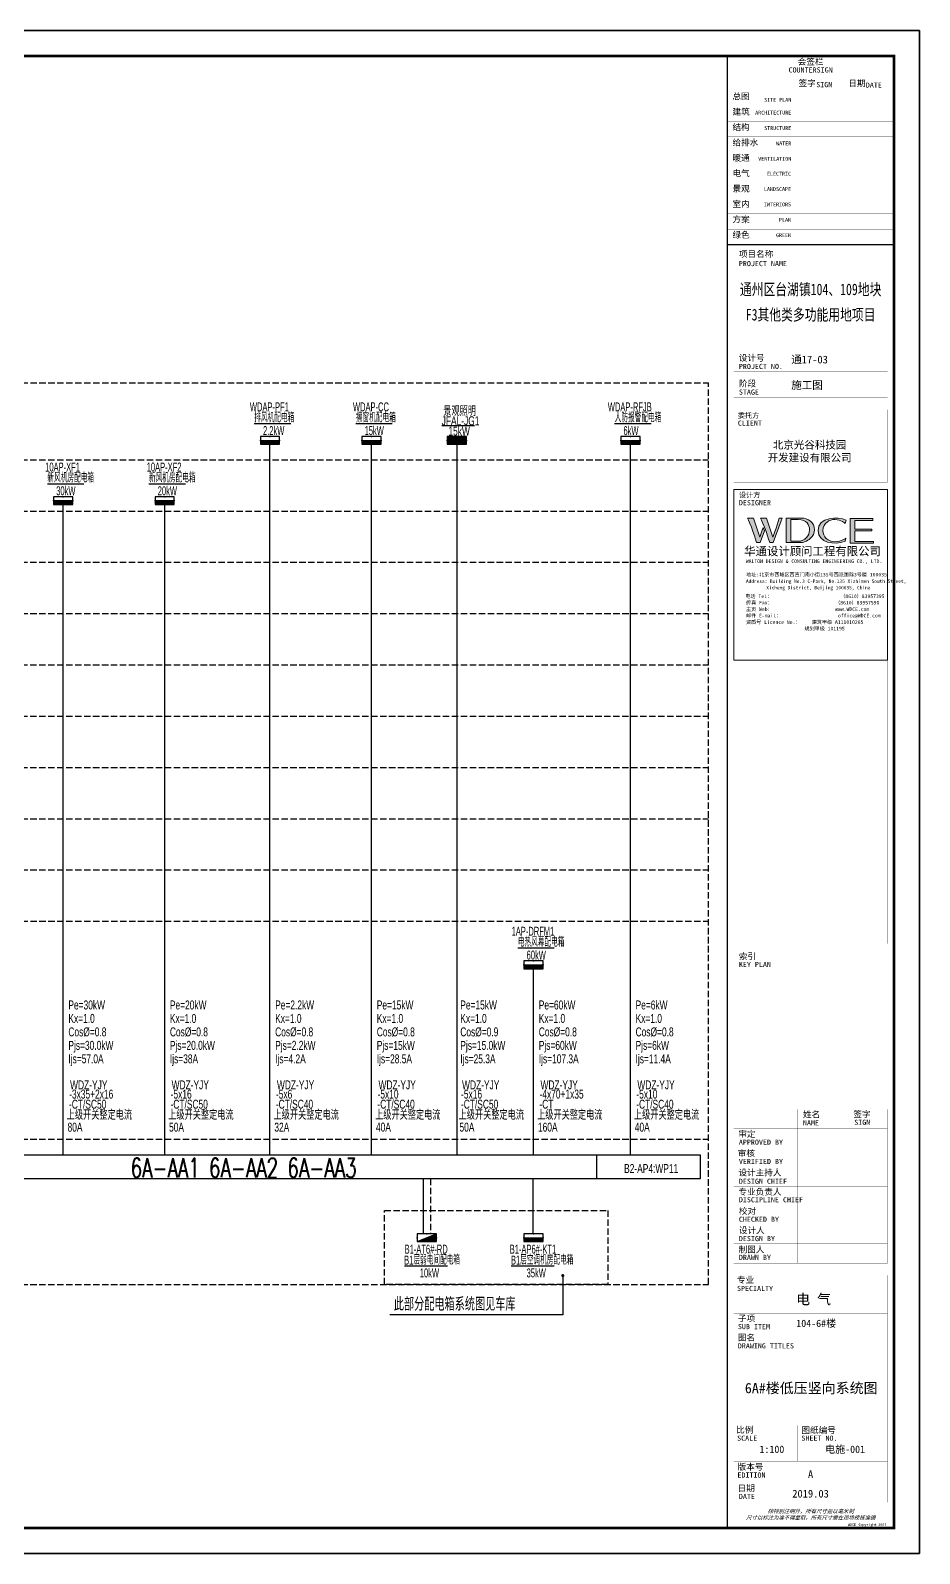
# Model space of a CAD drawing. Extents: x -127004 to 341119, y -13158 to 456864.
# Drawn here: x -15979 to 18714, y 246361 to 305761 of the extents above; entities that cross this region are included whole.
import ezdxf
from ezdxf.enums import TextEntityAlignment as Align

# ---------------------------------------------------------------- set-up
doc = ezdxf.new("R2010")
doc.units = 0
doc.header["$LTSCALE"] = 1000
doc.linetypes.add('DASH', pattern=[0.35, 0.25, -0.1])
doc.layers.get('0').update_dxf_attribs({"linetype": 'CONTINUOUS'})
doc.layers.get('Defpoints').update_dxf_attribs({"linetype": 'CONTINUOUS'})
for name, color, linetype in [('DIM-箱柜', 3, 'CONTINUOUS'), ('EL-SYSTEM', 4, 'CONTINUOUS'), ('ELEC-text', 7, 'CONTINUOUS'), ('EQUIP-箱柜', 3, 'CONTINUOUS'), ('SL', 6, 'CONTINUOUS'), ('TEL_TEXT', 3, 'CONTINUOUS'), ('TEL_TITLE', 7, 'CONTINUOUS'), ('WIRE-照明', 1, 'CONTINUOUS'), ('内审意见修改', 2, 'CONTINUOUS'), ('字', 7, 'CONTINUOUS')]:
    doc.layers.add(name, color=color, linetype=linetype)
doc.layers.add('内审要求修改2.10', color=6, linetype='CONTINUOUS', plot=False)
doc.styles.add('_COMPLEX', font='ros.shx', dxfattribs={"width": 0.6, "bigfont": 'jd.shx'})
doc.styles.add('_TCH_LABEL', font='COMPLEX', dxfattribs={"bigfont": 'GBCBIG'})
doc.styles.add('_TEL_DIM', font='ROMANS2', dxfattribs={"width": 0.8, "height": 3.5, "bigfont": 'HZDF2'})
doc.styles.add('EL-STANDARD', font='ROMANS2', dxfattribs={"width": 0.7, "bigfont": 'HZDF2'})
doc.styles.add('JD', font='ros.shx', dxfattribs={"width": 0.8, "height": 600, "bigfont": 'hztxt.shx'})
doc.styles.add('华文细黑', font='STXIHEI.TTF')
doc.styles.add('图签信息$0$hwxh', font='STXIHEI.TTF')
doc.styles.add('图签信息$0$华文细黑', font='STXIHEI.TTF', dxfattribs={"height": 10})

# ---------------------------------------------------------------- blocks, each defined once
blk = doc.blocks.new('SADF AGF AERG AER GER')
at = {"layer": 'DIM-箱柜'}
blk.add_lwpolyline([(-462150, -1228514), (-378050, -1228514), (-378050, -1287914), (-462150, -1287914)], close=True, dxfattribs=at)
blk = doc.blocks.new('A$C6873132B')
at = {"layer": 'DIM-箱柜'}
blk.add_blockref('SADF AGF AERG AER GER', (378050, 1287914), dxfattribs=at)
blk = doc.blocks.new('*X6')
at = {"color": 0}
for p, q in [((-250, 33), (-83, 200)), ((-250, 68), (-118, 200)), ((-250, 104), (-154, 200)), ((-250, 139), (-189, 200)), ((-250, 174), (-224, 200)), ((-247, 0), (-47, 200)), ((-212, 0), (-12, 200)), ((-177, 0), (23, 200)), ((-141, 0), (59, 200)), ((-106, 0), (94, 200)), ((-71, 0), (129, 200)), ((-35, 0), (165, 200)), ((0, 0), (200, 200)), ((35, 0), (235, 200)), ((71, 0), (250, 179)), ((106, 0), (250, 144)), ((141, 0), (250, 109)), ((177, 0), (250, 73)), ((212, 0), (250, 38)), ((247, 0), (250, 3))]:
    blk.add_line(p, q, dxfattribs=at)
blk = doc.blocks.new('$equip$00001421')
for p, q in [((0.75, 0.6), (-0.75, 0.6)), ((-0.75, 0.6), (-0.75, 0)), ((-0.75, 0), (0.75, 0)), ((0.75, 0), (0.75, 0.6))]:
    blk.add_line(p, q)
at = {"const_width": 0.6}
blk.add_lwpolyline([(-0.75, 0.3), (0.75, 0.3)], dxfattribs=at)
for p in [(-0.75, 0.3), (0, 0.6), (0, 0), (0.75, 0.3)]:
    blk.add_point(p)
at = {"xscale": 0.00300000000061118, "yscale": 0.00300000000061118, "zscale": 0.00300000000061118}
blk.add_blockref('*X6', (0, 0), dxfattribs=at)
at = {"style": '_TCH_LABEL', "flags": 9}
blk.add_attdef('A', (0, 0), '', height=0.00002, dxfattribs=at)
blk = doc.blocks.new('*X4')
at = {"color": 0}
for p, q in [((-250, 33), (-183, 100)), ((-250, 68), (-218, 100)), ((-247, 0), (-147, 100)), ((-212, 0), (-112, 100)), ((-177, 0), (-77, 100)), ((-141, 0), (-41, 100)), ((-106, 0), (-6, 100)), ((-71, 0), (29, 100)), ((-35, 0), (65, 100)), ((0, 0), (100, 100)), ((35, 0), (135, 100)), ((71, 0), (171, 100)), ((106, 0), (206, 100)), ((141, 0), (241, 100)), ((177, 0), (250, 73)), ((212, 0), (250, 38)), ((247, 0), (250, 3))]:
    blk.add_line(p, q, dxfattribs=at)
blk = doc.blocks.new('$equip$00001414')
for p, q in [((0.75, 0.6), (-0.75, 0.6)), ((-0.75, 0.6), (-0.75, 0)), ((-0.75, 0.3), (0.75, 0.3)), ((-0.75, 0), (0.75, 0)), ((0.75, 0), (0.75, 0.6))]:
    blk.add_line(p, q)
at = {"const_width": 0.3}
blk.add_lwpolyline([(-0.75, 0.15), (0.75, 0.15)], dxfattribs=at)
for p in [(-0.75, 0.3), (0, 0.6), (0, 0), (0.75, 0.3)]:
    blk.add_point(p)
at = {"xscale": 0.00300000000061118, "yscale": 0.00300000000061118, "zscale": 0.00300000000061118}
blk.add_blockref('*X4', (0, 0), dxfattribs=at)
at = {"style": '_TCH_LABEL', "flags": 9}
blk.add_attdef('A', (0, 0), '', height=0.00002, dxfattribs=at)
blk = doc.blocks.new('*X33')
at = {"color": 0}
for p, q in [((-247, 0), (-246, 2)), ((-212, 0), (-187, 25)), ((-177, 0), (-128, 49)), ((-141, 0), (-69, 72)), ((-106, 0), (-10, 96)), ((-71, 0), (49, 120)), ((-35, 0), (108, 143)), ((0, 0), (167, 167)), ((35, 0), (226, 190)), ((71, 0), (250, 179)), ((106, 0), (250, 144)), ((141, 0), (250, 109)), ((177, 0), (250, 73)), ((212, 0), (250, 38)), ((247, 0), (250, 3))]:
    blk.add_line(p, q, dxfattribs=at)
blk = doc.blocks.new('$equip$00001425')
for p, q in [((-0.75, 0), (0.75, 0.6)), ((0.75, 0.6), (-0.75, 0.6)), ((-0.75, 0.6), (-0.75, 0)), ((-0.75, 0), (0.75, 0)), ((0.75, 0), (0.75, 0.6))]:
    blk.add_line(p, q)
for p in [(-0.75, 0.3), (0, 0.6), (0, 0), (0.75, 0.3)]:
    blk.add_point(p)
blk.add_solid([(-0.75, 0), (0.75, 0), (0.75, 0.6)])
at = {"xscale": 0.00300000000061118, "yscale": 0.00300000000061118, "zscale": 0.00300000000061118}
blk.add_blockref('*X33', (0, 0), dxfattribs=at)
at = {"style": '_TCH_LABEL', "flags": 9}
blk.add_attdef('A', (0, 0), '', height=0.00002, dxfattribs=at)
blk = doc.blocks.new('图签信息$0$WDCE Copyright200X')
at = {"const_width": 0.016}
blk.add_lwpolyline([(-10.6, 1.26, 1), (-11.4, 1.26, 1)], format="xyb", close=True, dxfattribs=at)
at = {"style": '图签信息$0$华文细黑'}
for s, p in [('WDCE ', (-11.46, 0.5)), ('     Copyright ', (-3.51, 0.5))]:
    blk.add_text(s, height=1, dxfattribs=at).set_placement(p, align=Align.BOTTOM_RIGHT)
blk.add_text('c', height=0.6, dxfattribs=at).set_placement((-11.04, 1.35), align=Align.MIDDLE_CENTER)
blk.add_attdef('200X', text='', height=1, dxfattribs=at).set_placement((-0.45, 0.5), align=Align.BOTTOM_RIGHT)
blk = doc.blocks.new('图签信息$0$logo2')
h = blk.add_hatch(color=7)
h.paths.add_polyline_path([(19.02, -7.36), (15.84, -7.36), (15.84, -3.97), (18.97, -3.97), (18.97, -4.24), (16.46, -4.24), (16.46, -5.45), (18.81, -5.45), (18.81, -5.69), (16.47, -5.69), (16.47, -7.12), (19.02, -7.12)])
edge = h.paths.add_edge_path()
edge.add_spline(control_points=[(15.26, -4.21), (15.26, -4.21), (15.13, -4.65), (15.13, -4.65), (15.13, -4.65), (14.62, -4.1), (13.73, -4.1), (13.04, -4.1), (12.07, -4.54), (12.08, -5.62), (12.08, -6.49), (12.77, -7.16), (13.73, -7.17), (14.66, -7.17), (15.23, -6.68), (15.23, -6.68), (15.23, -6.68), (15.16, -7.11), (15.16, -7.11), (13.63, -7.7), (11.42, -7.29), (11.41, -5.64), (11.4, -3.72), (14.16, -3.66), (15.26, -4.21)], knot_values=[0, 0, 0, 0, 1, 1, 1, 2, 2, 2, 3, 3, 3, 4, 4, 4, 5, 5, 5, 6, 6, 6, 7, 7, 7, 8, 8, 8, 8], degree=3, periodic=0)
edge = h.paths.add_edge_path(flags=16)
edge.add_spline(control_points=[(10.23, -5.57), (10.23, -5.16), (10.12, -4.83), (9.9, -4.58), (9.63, -4.27), (9.23, -4.12), (8.69, -4.12), (8.69, -4.12), (7.64, -4.12), (7.64, -4.12), (7.64, -4.12), (7.64, -7.1), (7.64, -7.1), (7.64, -7.1), (8.66, -7.1), (8.66, -7.1), (9.13, -7.1), (9.52, -6.93), (9.82, -6.6), (10.09, -6.31), (10.23, -5.96), (10.23, -5.57)], knot_values=[0, 0, 0, 0, 1, 1, 1, 2, 2, 2, 3, 3, 3, 4, 4, 4, 5, 5, 5, 6, 6, 6, 7, 7, 7, 7], degree=3, periodic=0)
edge = h.paths.add_edge_path()
edge.add_spline(control_points=[(10.92, -5.51), (10.92, -5.96), (10.72, -6.37), (10.34, -6.72), (9.92, -7.1), (9.41, -7.29), (8.82, -7.29), (8.82, -7.29), (7.03, -7.29), (7.03, -7.29), (7.03, -7.29), (7.03, -3.92), (7.03, -3.92), (7.03, -3.92), (9.1, -3.92), (9.1, -3.92), (9.59, -3.92), (10.01, -4.06), (10.36, -4.34), (10.73, -4.64), (10.92, -5.03), (10.92, -5.51)], knot_values=[0, 0, 0, 0, 1, 1, 1, 2, 2, 2, 3, 3, 3, 4, 4, 4, 5, 5, 5, 6, 6, 6, 7, 7, 7, 7], degree=3, periodic=0)
at = {"lineweight": 0}
blk.add_lwpolyline([(19.02, -7.36), (15.84, -7.36), (15.84, -3.97), (18.97, -3.97), (18.97, -4.24), (16.46, -4.24), (16.46, -5.45), (18.81, -5.45), (18.81, -5.69), (16.47, -5.69), (16.47, -7.12), (19.02, -7.12), (19.02, -7.36)], dxfattribs=at)
for points, knots in [([(10.92, -5.51), (10.92, -5.96), (10.72, -6.37), (10.34, -6.72), (9.92, -7.1), (9.41, -7.29), (8.82, -7.29), (8.82, -7.29), (7.03, -7.29), (7.03, -7.29), (7.03, -7.29), (7.03, -3.92), (7.03, -3.92), (7.03, -3.92), (9.1, -3.92), (9.1, -3.92), (9.59, -3.92), (10.01, -4.06), (10.36, -4.34), (10.73, -4.64), (10.92, -5.03), (10.92, -5.51)], [0, 0, 0, 0, 1, 1, 1, 2, 2, 2, 3, 3, 3, 4, 4, 4, 5, 5, 5, 6, 6, 6, 7, 7, 7, 7]), ([(10.23, -5.57), (10.23, -5.16), (10.12, -4.83), (9.9, -4.58), (9.63, -4.27), (9.23, -4.12), (8.69, -4.12), (8.69, -4.12), (7.64, -4.12), (7.64, -4.12), (7.64, -4.12), (7.64, -7.1), (7.64, -7.1), (7.64, -7.1), (8.66, -7.1), (8.66, -7.1), (9.13, -7.1), (9.52, -6.93), (9.82, -6.6), (10.09, -6.31), (10.23, -5.96), (10.23, -5.57)], [0, 0, 0, 0, 1, 1, 1, 2, 2, 2, 3, 3, 3, 4, 4, 4, 5, 5, 5, 6, 6, 6, 7, 7, 7, 7]), ([(15.26, -4.21), (15.26, -4.21), (15.13, -4.65), (15.13, -4.65), (15.13, -4.65), (14.62, -4.1), (13.73, -4.1), (13.04, -4.1), (12.07, -4.54), (12.08, -5.62), (12.08, -6.49), (12.77, -7.16), (13.73, -7.17), (14.66, -7.17), (15.23, -6.68), (15.23, -6.68), (15.23, -6.68), (15.16, -7.11), (15.16, -7.11), (13.63, -7.7), (11.42, -7.29), (11.41, -5.64), (11.4, -3.72), (14.16, -3.66), (15.26, -4.21)], [0, 0, 0, 0, 1, 1, 1, 2, 2, 2, 3, 3, 3, 4, 4, 4, 5, 5, 5, 6, 6, 6, 7, 7, 7, 8, 8, 8, 8])]:
    blk.add_open_spline(points, degree=3, knots=knots, dxfattribs=at)
blk = doc.blocks.new('图签信息$0$logo1')
h = blk.add_hatch(color=8)
edge = h.paths.add_edge_path()
edge.add_spline(control_points=[(3.86, -5.21), (3.63, -5.88), (3.39, -6.56), (3.39, -6.56), (3.39, -6.56), (2.5, -3.91), (2.5, -3.91), (2.5, -3.91), (1.8, -3.91), (1.69, -3.91), (2.02, -4.39), (2.95, -7.27), (2.95, -7.27), (2.95, -7.27), (3.44, -7.27), (3.44, -7.27), (3.44, -7.27), (4.03, -5.66), (4.03, -5.66), (4.03, -5.66), (3.86, -5.21), (3.86, -5.21)], knot_values=[0, 0, 0, 0, 1, 1, 1, 2, 2, 2, 3, 3, 3, 4, 4, 4, 5, 5, 5, 6, 6, 6, 7, 7, 7, 7], degree=3, periodic=0)
h = blk.add_hatch(color=7)
edge = h.paths.add_edge_path()
edge.add_spline(control_points=[(6.04, -3.91), (6.09, -4.1), (5.2, -6.56), (5.2, -6.56), (5.2, -6.56), (4.3, -3.91), (4.3, -3.91), (4.3, -3.91), (3.6, -3.91), (3.49, -3.91), (3.82, -4.39), (4.75, -7.27), (4.75, -7.27), (4.75, -7.27), (5.24, -7.27), (5.24, -7.27), (5.24, -7.27), (6.33, -4.3), (6.33, -4.3), (6.33, -4.3), (6.48, -3.91), (6.48, -3.91), (6.48, -3.91), (6.21, -3.91), (6.04, -3.91)], knot_values=[0, 0, 0, 0, 1, 1, 1, 2, 2, 2, 3, 3, 3, 4, 4, 4, 5, 5, 5, 6, 6, 6, 7, 7, 7, 8, 8, 8, 8], degree=3, periodic=0)
at = {"color": 8, "lineweight": 0}
blk.add_open_spline([(3.86, -5.21), (3.63, -5.88), (3.39, -6.56), (3.39, -6.56), (3.39, -6.56), (2.5, -3.91), (2.5, -3.91), (2.5, -3.91), (1.8, -3.91), (1.69, -3.91), (2.02, -4.39), (2.95, -7.27), (2.95, -7.27), (2.95, -7.27), (3.44, -7.27), (3.44, -7.27), (3.44, -7.27), (4.03, -5.66), (4.03, -5.66), (4.03, -5.66), (3.86, -5.21), (3.86, -5.21)], degree=3, knots=[0, 0, 0, 0, 1, 1, 1, 2, 2, 2, 3, 3, 3, 4, 4, 4, 5, 5, 5, 6, 6, 6, 7, 7, 7, 7], dxfattribs=at)
at = {"lineweight": 0}
blk.add_open_spline([(6.04, -3.91), (6.09, -4.1), (5.2, -6.56), (5.2, -6.56), (5.2, -6.56), (4.3, -3.91), (4.3, -3.91), (4.3, -3.91), (3.6, -3.91), (3.49, -3.91), (3.82, -4.39), (4.75, -7.27), (4.75, -7.27), (4.75, -7.27), (5.24, -7.27), (5.24, -7.27), (5.24, -7.27), (6.33, -4.3), (6.33, -4.3), (6.33, -4.3), (6.48, -3.91), (6.48, -3.91), (6.48, -3.91), (6.21, -3.91), (6.04, -3.91)], degree=3, knots=[0, 0, 0, 0, 1, 1, 1, 2, 2, 2, 3, 3, 3, 4, 4, 4, 5, 5, 5, 6, 6, 6, 7, 7, 7, 8, 8, 8, 8], dxfattribs=at)
blk.add_blockref('图签信息$0$logo2', (0, 0))
blk = doc.blocks.new('图签信息$0$时间-logo')
at = {"layer": 'Defpoints', "lineweight": 0}
blk.add_lwpolyline([(0, -23.46), (-21.17, -23.46), (-21.17, 0), (0, 0), (0, -23.46)], dxfattribs=at)
blk.add_blockref('图签信息$0$logo1', (-20.97, 0))
at = {"style": '图签信息$0$hwxh'}
for s, height, p in [('华通设计顾问工程有限公司 ', 1.15, (-19.73, -9.05)), ('WALTON DESIGN & CONSULTING ENGINEERING CO., LTD.', 0.5, (-19.5, -10.1)), ('Address: Building No.3 C-Park, No.135 Xizhimen South Street, ', 0.47, (-19.48, -12.83)), ('地址:北京市西城区西直门南小街135号西派国际3号楼 100035', 0.5, (-19.48, -11.94)), ('电话 Tel：                        （8610）83957395 ', 0.5, (-19.56, -14.91)), ('Xicheng District, Beijing 100035, China ', 0.47, (-16.69, -13.72)), ('传真 Fax：                      （8610）83957590 ', 0.5, (-19.48, -15.8)), ('主页 Web：                      www.WDCE.com ', 0.5, (-19.48, -16.69)), ('资质号 Licence No.：    建筑甲级 A111010265 ', 0.5, (-19.48, -18.47)), ('邮件 E-mail：                    office@WDCE.com ', 0.5, (-19.48, -17.58)), ('   规划甲级 101195', 0.5, (-12.6, -19.36))]:
    blk.add_text(s, height=height, dxfattribs=at).set_placement(p)
blk = doc.blocks.new('图签信息')
at = {"const_width": 0.5}
for points in [[(-65, 574), (-65, 500.5), (0, 500.5), (0, 574)], [(-65, 0), (0, 0), (0, 500.5), (-65, 500.5)]]:
    blk.add_lwpolyline(points, close=True, dxfattribs=at)
at = {"const_width": 0.05}
for points in [[(-65, 566.5), (0, 566.5)], [(-39.14, 566.5), (-39.14, 500.5)], [(-19.1, 566.5), (-19.1, 500.5)], [(-65, 560.5), (0, 560.5)], [(-65, 554.5), (0, 554.5)], [(-65, 548.5), (0, 548.5)], [(-65, 542.5), (0, 542.5)], [(-65, 536.5), (0, 536.5)], [(-65, 530.5), (0, 530.5)], [(-65, 524.5), (0, 524.5)], [(-65, 518.5), (0, 518.5)], [(-65, 512.5), (0, 512.5)], [(-65, 512.5), (0, 512.5)], [(-65, 506.5), (0, 506.5)], [(-65, 500.5), (0, 500.5)], [(-62.5, 450.87), (-2.5, 450.87)], [(-62.5, 440.87), (-2.5, 440.87)], [(-2.5, 407.85), (-2.5, 436.12), (-62.5, 436.12), (-62.5, 407.85)], [(-62.5, 407.85), (-2.5, 407.85)], [(-62.5, 404.92), (-62.5, 227.83)], [(-62.5, 404.92), (-2.5, 404.92)], [(-62.5, 227.83), (-2.5, 227.83), (-2.5, 404.92)], [(-57.5, 338.36), (-7.5, 338.36)], [(-57.5, 288.83), (-7.5, 288.83)], [(-57.5, 234.85), (-7.5, 234.85)], [(-62.5, 227.83), (-2.5, 227.83)], [(-62.5, 217.74), (-2.5, 217.74)], [(-62.5, 103.26), (-2.5, 103.26), (-2.5, 163.26), (-62.5, 163.26), (-62.5, 103.26)], [(-37.5, 163.26), (-37.5, 103.26)], [(-20, 163.26), (-20, 103.26)], [(-62.5, 155.76), (-2.5, 155.76)], [(-62.5, 148.26), (-2.5, 148.26)], [(-62.5, 140.76), (-2.5, 140.76)], [(-62.5, 133.26), (-2.5, 133.26)], [(-62.5, 125.76), (-2.5, 125.76)], [(-62.5, 118.26), (-2.5, 118.26)], [(-62.5, 110.76), (-2.5, 110.76)], [(-62.5, 98.5), (-2.5, 98.5), (-2.5, 10), (-62.5, 10), (-62.5, 98.5)], [(-62.5, 83.5), (-2.5, 83.5)], [(-62.5, 76), (-2.5, 76)], [(-62.5, 40), (-2.5, 40)], [(-37.5, 40), (-37.5, 26)], [(-62.5, 26), (-2.5, 26)], [(-62.5, 18), (-2.5, 18)]]:
    blk.add_lwpolyline(points, dxfattribs=at)
at = {"ltscale": 0.001, "xscale": 2.834689937531525, "yscale": 2.834689937531525, "zscale": 2.834689937531525}
blk.add_blockref('图签信息$0$时间-logo', (-2.5, 404.92), dxfattribs=at)
blk.add_blockref('图签信息$0$WDCE Copyright200X', (-2.5, 0)).add_auto_attribs({'200X': '2007'})
at = {"style": '图签信息$0$华文细黑'}
for s, height, p in [('会签栏', 2.4, (-32.5, 573)), ('COUNTERSIGN', 2, (-32.5, 569.6))]:
    blk.add_text(s, height=height, dxfattribs=at).set_placement(p, align=Align.TOP_CENTER)
for s, height, p in [('签字', 2.4, (-37.22, 564.63)), ('日期', 2.4, (-17.79, 564.58)), ('总图', 2.4, (-63, 559.5)), ('SIGN', 2, (-30.32, 563.88)), ('DATE', 2, (-10.96, 563.7)), ('建筑', 2.4, (-63, 553.5)), ('结构', 2.4, (-63, 547.5)), ('给排水', 2.4, (-63, 541.5)), ('暖通', 2.4, (-63, 535.5)), ('电气', 2.4, (-63, 529.5)), ('景观', 2.4, (-63, 523.5)), ('室内', 2.4, (-63, 517.5)), ('方案', 2.4, (-63, 511.5)), ('绿色', 2.4, (-63, 505.5)), ('项目名称', 2.4, (-60.5, 498)), ('PROJECT NAME', 2, (-60.5, 494.08)), ('设计号', 2.4, (-60.54, 457.48)), ('PROJECT NO.', 2, (-60.5, 453.97)), ('阶段', 2.4, (-60.5, 447.47)), ('STAGE', 2, (-60.5, 443.97)), ('委托方', 2, (-60.9, 434.86)), ('CLIENT', 2, (-60.9, 431.86)), ('设计方', 2, (-60.5, 403.83)), ('DESIGNER', 2, (-60.5, 400.83)), ('KEY PLAN', 2, (-60.5, 220.74)), ('索引', 2.4, (-60.5, 224.14)), ('姓名', 2.4, (-35.5, 162.47)), ('签字', 2.4, (-15.81, 162.57)), ('审定', 2.4, (-60.73, 154.81)), ('NAME', 2, (-35.5, 158.96)), ('SIGN', 2, (-15.5, 159.2)), ('APPROVED BY', 2, (-60.5, 151.44)), ('审核', 2.4, (-60.95, 147.29)), ('VERIFIED BY', 2, (-60.5, 143.91)), ('设计主持人', 2.4, (-60.68, 139.76)), ('专业负责人', 2.4, (-60.67, 132.26)), ('DESIGN CHIEF', 2, (-60.5, 136.19)), ('校对', 2.4, (-60.5, 124.76)), ('DISCIPLINE CHIEF', 2, (-60.5, 128.98)), ('CHECKED BY', 2, (-60.5, 121.37)), ('设计人', 2.4, (-60.5, 117.26)), ('DESIGN BY', 2, (-60.5, 113.83)), ('制图人', 2.4, (-60.61, 109.76)), ('DRAWN BY', 2, (-60.5, 106.5)), ('专业', 2.4, (-61.23, 97.93)), ('SPECIALTY', 2, (-61.23, 94.38)), ('SUB ITEM', 2, (-60.88, 79.5)), ('子项', 2.4, (-60.88, 82.92)), ('DRAWING TITLES', 2, (-60.91, 72)), ('图名', 2.4, (-60.91, 75.41)), ('比例', 2.4, (-61.56, 39.42)), ('SCALE', 2, (-61.19, 36)), ('SHEET NO.', 2, (-36.1, 36)), ('图纸编号', 2.4, (-36.1, 39.32)), ('版本号', 2.4, (-61, 25.03)), ('EDITION', 2, (-61.06, 21.61)), ('日期', 2.4, (-61, 16.68)), ('DATE', 2, (-60.5, 13.26))]:
    blk.add_text(s, height=height, dxfattribs=at).set_placement(p, align=Align.TOP_LEFT)
for s, p in [('ARCHITECTURE', (-40.06, 552.7)), ('SITE PLAN', (-40.06, 557.7)), ('STRUCTURE', (-40.06, 546.7)), ('WATER', (-40.06, 540.7)), ('VENTILATION', (-40.06, 534.7)), ('ELECTRIC', (-40.14, 528.89)), ('LANDSCAPE', (-40.14, 522.89)), ('INTERIORS', (-40.14, 516.89)), ('PLAN', (-40.14, 510.89)), ('GREEN', (-40.14, 504.89))]:
    blk.add_text(s, height=1.5, dxfattribs=at).set_placement(p, align=Align.TOP_RIGHT)
at = {"color": 4, "style": '图签信息$0$华文细黑', "width": 0.75}
for s, p in [('通州区台湖镇104、109地块', (-32.5, 480.78)), ('F3其他类多功能用地项目', (-32.5, 470.91))]:
    blk.add_text(s, height=4.5, dxfattribs=at).set_placement(p, align=Align.CENTER)
at = {"color": 4, "style": '图签信息$0$华文细黑'}
for s, p in [('A', (-32.53, 19.4)), ('2019.03', (-32.53, 11.84))]:
    blk.add_text(s, height=3, dxfattribs=at).set_placement(p, align=Align.CENTER)
at = {"style": '图签信息$0$华文细黑', "oblique": 20}
for s, p in [('除特别注明外，所有尺寸是以毫米制', (-32.5, 6.5)), ('尺寸以标注为准不得量取，所有尺寸需在现场校核准确', (-32.5, 4))]:
    blk.add_text(s, height=1.5, dxfattribs=at).set_placement(p, align=Align.MIDDLE_CENTER)
at = {"color": 4, "ltscale": 0.001, "char_height": 3, "width": 58.4895, "style": '图签信息$0$华文细黑'}
for s, insert, attachment_point in [('通17-03', (-40.06, 455.51), 4), ('施工图', (-40.06, 445.51), 4), ('北京光谷科技园\\P开发建设有限公司', (-32.9, 419.71), 5)]:
    blk.add_mtext(s, dxfattribs=dict(at, insert=insert, attachment_point=attachment_point))
blk = doc.blocks.new('图签-A1')
at = {"color": 2}
blk.add_blockref('图签信息', (0, 0), dxfattribs=at)

msp = doc.modelspace()

# ---------------------------------------------------------------- linework, layer by layer
at = {"layer": 'DIM-箱柜'}
for p, q in [((4793, 257201), (4793, 255670)), ((4793, 255670), (-1958, 255670))]:
    msp.add_line(p, q, dxfattribs=at)
at = {"layer": 'DIM-箱柜', "const_width": 60}
msp.add_lwpolyline([(4793, 257231, 1), (4793, 257171, 1)], format="xyb", close=True, dxfattribs=at)
at = {"layer": 'EL-SYSTEM'}
for p, q in [((-6633, 261912), (-6633, 289623)), ((-2668, 261912), (-2668, 289623)), ((661, 289623), (661, 261912)), ((7431, 261912), (7431, 289623)), ((-14702, 261912), (-14702, 287277)), ((-10741, 261912), (-10741, 287277)), ((3653, 261912), (3653, 269245)), ((3624, 260972), (3624, 258824))]:
    msp.add_line(p, q, dxfattribs=at)
at = {"layer": 'ELEC-text', "color": 252, "linetype": 'DASH'}
for p, q in [((-62883, 292019), (10474, 292019)), ((10474, 256857), (10474, 292019)), ((11214, 260519), (11214, 292019)), ((-62889, 289019), (10474, 289019)), ((-62889, 287019), (10474, 287019)), ((-62889, 285019), (10474, 285019)), ((-62886, 283019), (10474, 283019)), ((-62889, 281019), (10474, 281019)), ((-62889, 279019), (10474, 279019)), ((-62889, 277019), (10474, 277019)), ((-62888, 277019), (10474, 277019)), ((-62886, 275019), (10474, 275019)), ((-62886, 273019), (10474, 273019)), ((-62883, 271019), (10474, 271019)), ((-62886, 262519), (10474, 262519)), ((-62886, 256857), (10474, 256857))]:
    msp.add_line(p, q, dxfattribs=at)
at = {"layer": 'ELEC-text'}
msp.add_line((6103, 261912), (6103, 260972), dxfattribs=at)
msp.add_lwpolyline([(-61018, 261912), (10150, 261912), (10150, 260972), (-61018, 260972)], close=True, dxfattribs=at)
at = {"layer": 'ELEC-text', "color": 252, "linetype": 'DASH'}
msp.add_lwpolyline([(-2166, 259736), (6557, 259736), (6557, 256857), (-2166, 256857)], close=True, dxfattribs=at)
at = {"layer": 'TEL_TEXT', "color": 7}
for p, q in [((-7251, 290432), (-5823, 290432)), ((-3286, 290432), (-1859, 290432)), ((6813, 290432), (8241, 290432)), ((-15320, 288085), (-13892, 288085)), ((-11359, 288085), (-9931, 288085))]:
    msp.add_line(p, q, dxfattribs=at)
at = {"layer": 'TEL_TEXT', "ltscale": 2}
msp.add_line((77, 290348), (1347, 290348), dxfattribs=at)
at = {"layer": 'TEL_TITLE'}
msp.add_lwpolyline([(-65386, 246361), (18714, 246361), (18714, 305761), (-65386, 305761)], close=True, dxfattribs=at)
at = {"layer": 'TEL_TITLE', "const_width": 100}
msp.add_lwpolyline([(-62886, 247361), (17714, 247361), (17714, 304761), (-62886, 304761)], close=True, dxfattribs=at)
at = {"layer": 'WIRE-照明', "linetype": 'Continuous'}
msp.add_line((-657, 260972), (-657, 258824), dxfattribs=at)
at = {"layer": 'WIRE-照明', "color": 6, "linetype": 'DASH'}
msp.add_line((-363, 260972), (-363, 258824), dxfattribs=at)
at = {"layer": '内审意见修改', "color": 2}
for p, q in [((3035, 269979), (4462, 269979)), ((-1387, 257581), (295, 257581)), ((2780, 257581), (4462, 257581))]:
    msp.add_line(p, q, dxfattribs=at)

# ---------------------------------------------------------------- block references
at = {"layer": 'DIM-箱柜'}
msp.add_blockref('SADF AGF AERG AER GER', (396764, 1534275), dxfattribs=at)
at = {"layer": 'EQUIP-箱柜', "xscale": 500, "yscale": 500, "zscale": 500}
for name, p in [('$equip$00001414', (-6633, 289623)), ('$equip$00001414', (-2668, 289623)), ('$equip$00001421', (661, 289623)), ('$equip$00001414', (7431, 289623)), ('$equip$00001414', (-14702, 287277)), ('$equip$00001414', (-10741, 287277)), ('$equip$00001414', (3653, 269170)), ('$equip$00001425', (-514, 258524)), ('$equip$00001414', (3653, 258524))]:
    msp.add_blockref(name, p, dxfattribs=at)
at = {"layer": 'SL', "xscale": 100, "yscale": 100, "zscale": 100}
msp.add_blockref('图签-A1', (17714, 247361), dxfattribs=at)
at = {"layer": '内审要求修改2.10'}
msp.add_blockref('A$C6873132B', (18714, 246361), dxfattribs=at)

# ---------------------------------------------------------------- texts
at = {"ltscale": 100, "style": 'EL-STANDARD', "width": 0.7}
msp.add_text('6A-AA1 6A-AA2 6A-AA3', height=750, dxfattribs=at).set_placement((-12072, 261031))
at = {"layer": 'DIM-箱柜', "color": 7, "style": '_TEL_DIM', "width": 0.8}
msp.add_text('此部分配电箱系统图见车库', height=520.87, dxfattribs=at).set_placement((-1800, 255828))
at = {"layer": 'TEL_TEXT', "color": 7, "style": 'JD', "width": 0.55}
for s, p in [('WDAP-PF1', (-6657, 291081)), ('WDAP-CC', (-2692, 291081)), ('WDAP-RFJB', (7407, 291081)), ('10AP-XF1', (-14726, 288735)), ('10AP-XF2', (-10765, 288735))]:
    msp.add_text(s, height=350, dxfattribs=at).set_placement(p, align=Align.MIDDLE_CENTER)
at = {"layer": 'TEL_TEXT', "ltscale": 2, "style": '_COMPLEX', "width": 0.7}
for s, p in [('景观照明', (133, 290731)), ('JFAL-JG1', (67, 290364)), ('15kW', (330, 289961)), ('Pe=30kW', (-14499, 267580)), ('Pe=20kW', (-10538, 267580)), ('Pe=2.2kW', (-6430, 267580)), ('Pe=15kW', (-2465, 267580)), ('Pe=15kW', (794, 267580)), ('Pe=60kW', (3856, 267580)), ('Pe=6kW', (7634, 267580)), ('Kx=1.0', (-14499, 267055)), ('Kx=1.0', (-10538, 267055)), ('Kx=1.0', (-6430, 267055)), ('Kx=1.0', (-2465, 267055)), ('Kx=1.0', (794, 267055)), ('Kx=1.0', (3856, 267055)), ('Kx=1.0', (7634, 267055)), ('Cos%%C=0.8', (-14499, 266530)), ('Cos%%C=0.8', (-10538, 266530)), ('Cos%%C=0.8', (-6430, 266530)), ('Cos%%C=0.8', (-2465, 266530)), ('Cos%%C=0.9', (794, 266530)), ('Cos%%C=0.8', (3856, 266530)), ('Cos%%C=0.8', (7634, 266530)), ('Pjs=30.0kW', (-14499, 266005)), ('Pjs=20.0kW', (-10538, 266005)), ('Pjs=2.2kW', (-6430, 266005)), ('Pjs=15kW', (-2465, 266005)), ('Pjs=15.0kW', (794, 266005)), ('Pjs=60kW', (3856, 266005)), ('Pjs=6kW', (7634, 266005)), ('Ijs=57.0A', (-14499, 265480)), ('Ijs=38A', (-10538, 265480)), ('Ijs=4.2A', (-6430, 265480)), ('Ijs=28.5A', (-2465, 265480)), ('Ijs=25.3A', (794, 265480)), ('Ijs=107.3A', (3856, 265480)), ('Ijs=11.4A', (7634, 265480)), ('-3x35+2x16', (-14469, 264104)), ('WDZ-YJY', (-14432, 264464)), ('-5x16', (-10508, 264104)), ('WDZ-YJY', (-10471, 264464)), ('-5x6', (-6400, 264104)), ('WDZ-YJY', (-6362, 264464)), ('-5x10', (-2436, 264104)), ('WDZ-YJY', (-2398, 264464)), ('-5x16', (824, 264104)), ('WDZ-YJY', (862, 264464)), ('-4x70+1x35', (3885, 264104)), ('WDZ-YJY', (3923, 264464)), ('-5x10', (7664, 264104)), ('WDZ-YJY', (7702, 264464)), ('-CT/SC50', (-14474, 263711)), ('-CT/SC50', (-10513, 263711)), ('-CT/SC40', (-6405, 263711)), ('-CT/SC40', (-2441, 263711)), ('-CT/SC50', (819, 263711)), ('-CT', (3881, 263711)), ('-CT/SC40', (7659, 263711)), ('上级开关整定电流', (-14563, 263281)), ('80A', (-14531, 262815)), ('上级开关整定电流', (-10602, 263281)), ('50A', (-10570, 262815)), ('上级开关整定电流', (-6494, 263281)), ('32A', (-6462, 262815)), ('上级开关整定电流', (-2529, 263281)), ('40A', (-2497, 262815)), ('上级开关整定电流', (730, 263281)), ('50A', (762, 262815)), ('上级开关整定电流', (3792, 263281)), ('160A', (3824, 262815)), ('上级开关整定电流', (7570, 263281)), ('40A', (7602, 262815)), ('B2-AP4:WP11', (7186, 261201))]:
    msp.add_text(s, height=350, dxfattribs=at).set_placement(p)
at = {"layer": 'TEL_TEXT', "color": 7, "style": 'JD', "width": 0.55}
for s, p in [('排风机配电箱', (-7247, 290481)), ('擦窗机配电箱', (-3282, 290481)), ('人防报警配电箱', (6817, 290481)), ('2.2kW', (-6904, 289980)), ('15kW', (-2940, 289980)), ('6kW', (7160, 289980)), ('新风机房配电箱', (-15316, 288135)), ('新风机房配电箱', (-11355, 288135)), ('30kW', (-14973, 287634)), ('20kW', (-11012, 287634))]:
    msp.add_text(s, height=350, dxfattribs=at).set_placement(p)
at = {"layer": '内审意见修改', "color": 2, "style": 'JD', "width": 0.55}
for s, p in [('1AP-DRFM1', (3629, 270629)), ('B1-AT6#-RD', (-538, 258231)), ('B1-AP6#-KT1', (3629, 258231))]:
    msp.add_text(s, height=350, dxfattribs=at).set_placement(p, align=Align.MIDDLE_CENTER)
for s, p in [('电热风幕配电箱', (3039, 270029)), ('60kW', (3382, 269528)), ('B1层弱电间配电箱', (-1396, 257631)), ('B1层空调机房配电箱', (2771, 257631)), ('10kW', (-786, 257130)), ('35kW', (3382, 257130))]:
    msp.add_text(s, height=350, dxfattribs=at).set_placement(p)
at = {"layer": '字', "style": '华文细黑'}
for s, p in [('104-6#楼', (13903, 255195)), ('1:100', (12467, 250284)), ('电施-001', (15032, 250284))]:
    msp.add_text(s, height=285.4, dxfattribs=at).set_placement(p)
at = {"layer": '字', "char_height": 400, "width": 78154.16, "attachment_point": 5, "style": '华文细黑'}
for s, insert in [('电 气', (14578, 256258)), ('6A#楼低压竖向系统图', (14488, 252791))]:
    msp.add_mtext(s, dxfattribs=dict(at, insert=insert))

doc.saveas('drawing.dxf')
